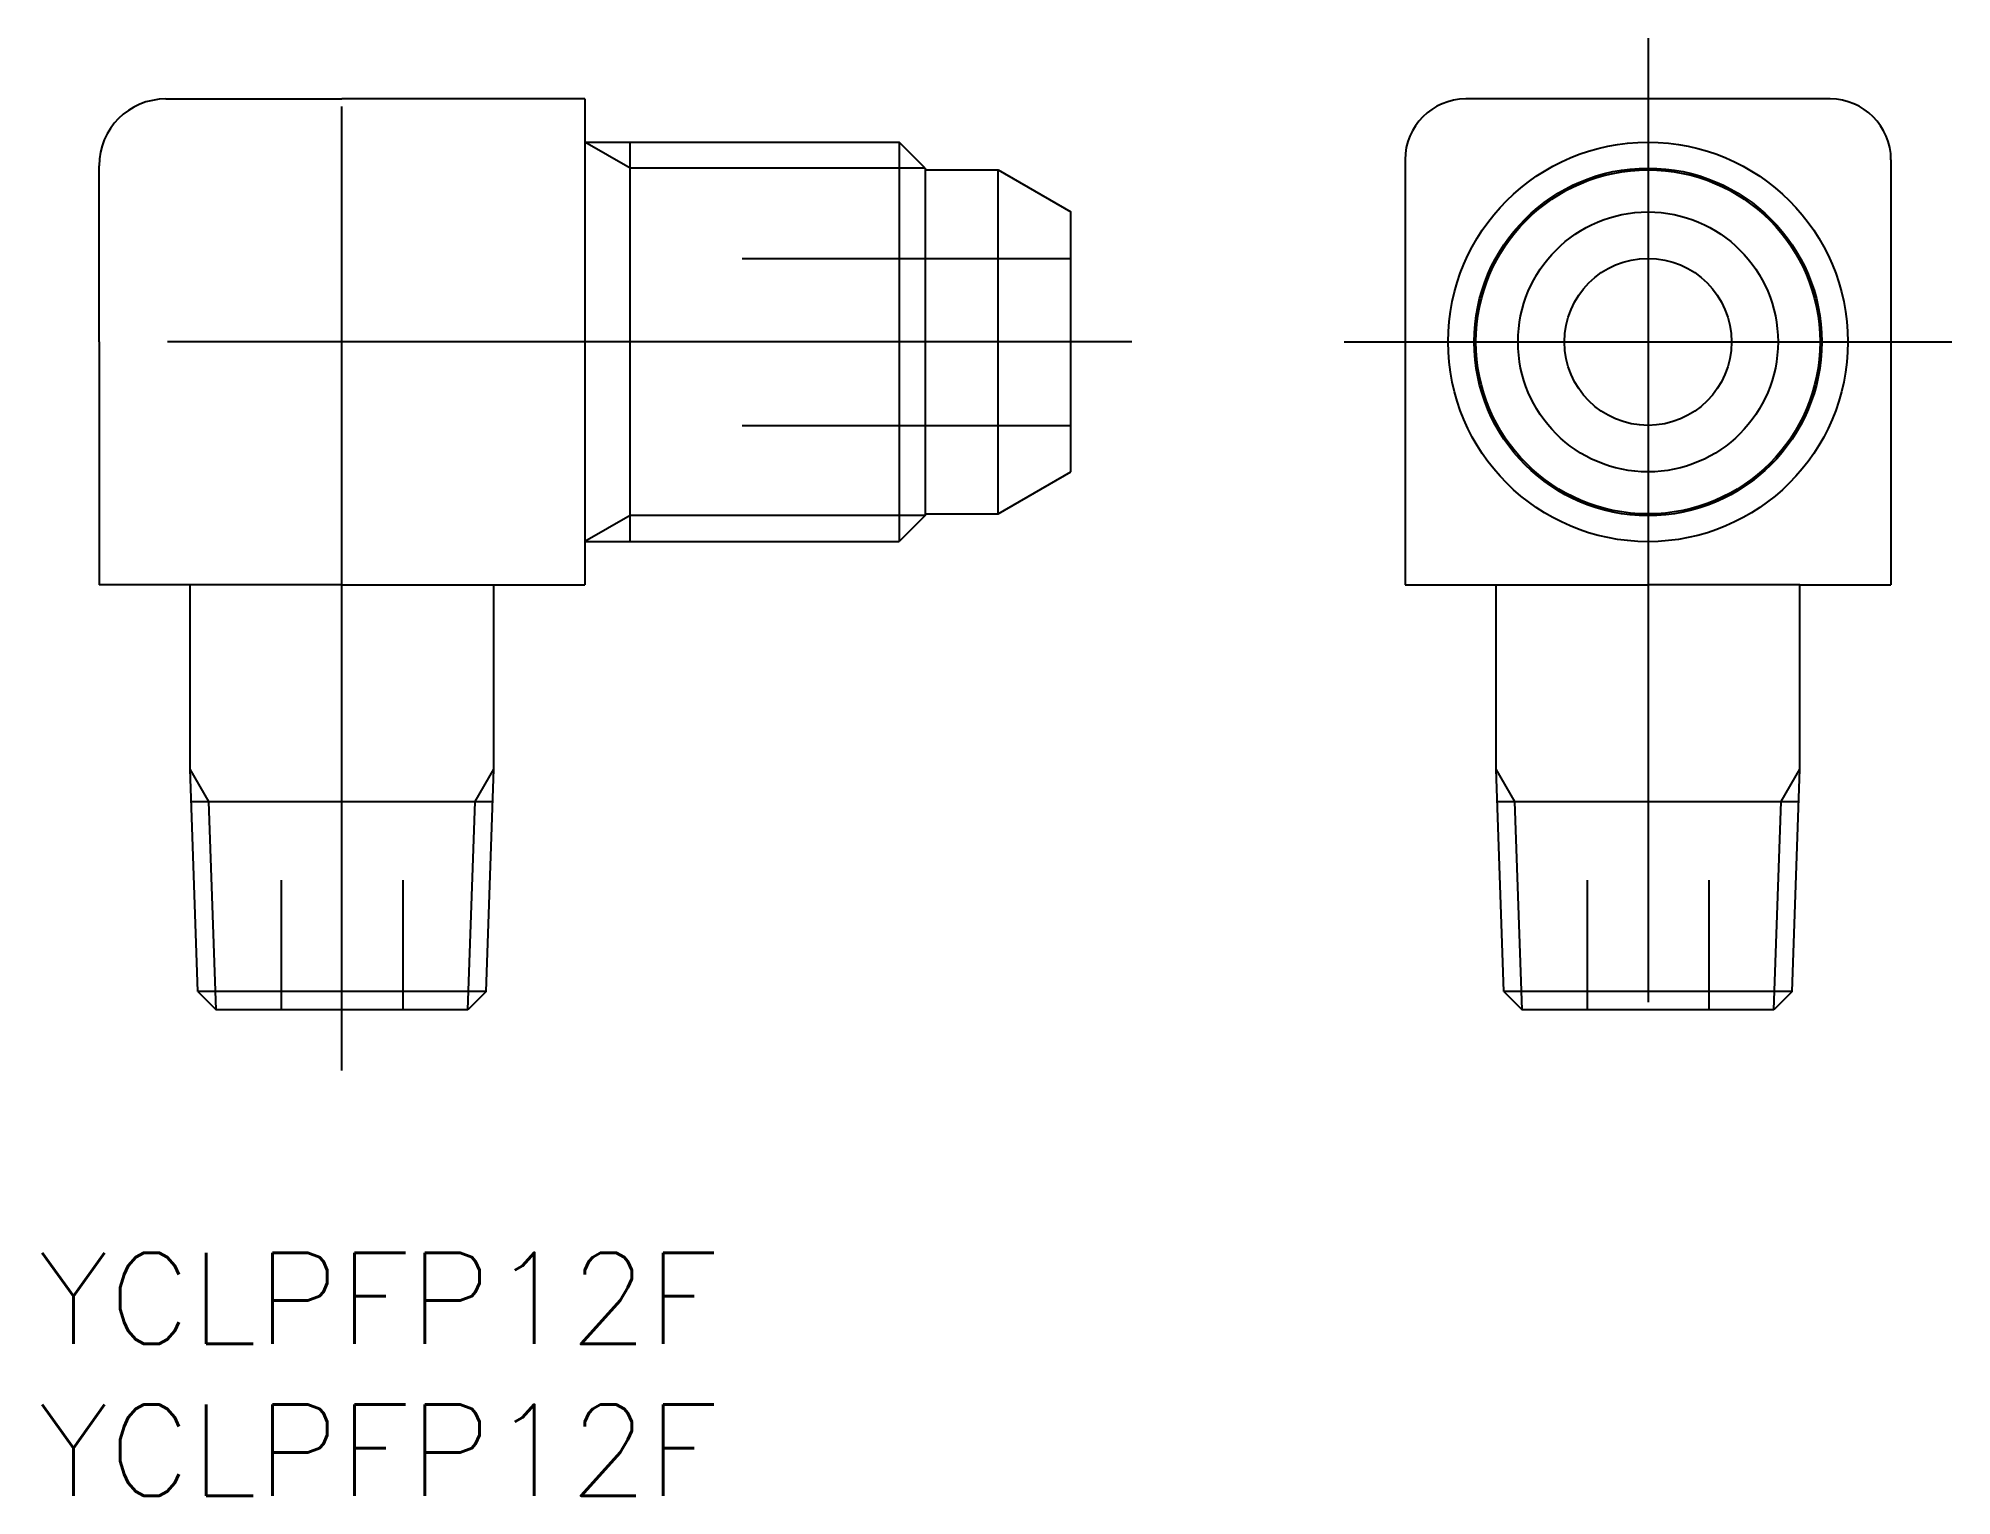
# Model space of a CAD drawing. Extents: x -10 to 53, y -38 to 10.
import ezdxf

# ---------------------------------------------------------------- set-up
doc = ezdxf.new("R2010")
doc.units = 0
doc.linetypes.add('CENTER', pattern=[50.8, 31.75, -6.35, 6.35, -6.35])
doc.linetypes.add('DASHED', pattern=[19.05, 12.7, -6.35])
doc.layers.get('0').update_dxf_attribs({"linetype": 'CONTINUOUS'})
doc.layers.add('CENTER', color=1, linetype='CENTER')
doc.styles.get("Standard").update_dxf_attribs({"font": 'txt.shx', "height": 3, "bigfont": 'bigfont.shx'})

msp = doc.modelspace()

# ---------------------------------------------------------------- linework, layer by layer
at = {"color": 7, "linetype": 'CONTINUOUS'}
for p, q in [((-5.8, 8), (0, 8)), ((8, 8), (0, 8)), ((8, 8), (8, -8)), ((49, 8), (37, 8)), ((8, 6.579), (18.344, 6.579)), ((9.483, -6.578), (9.483, 6.579)), ((18.344, 6.579), (18.344, -6.578)), ((19.2, 5.723), (18.344, 6.579)), ((-8, 0), (-8, 5.8)), ((19.2, 5.723), (19.2, -5.722)), ((35, 6), (35, -8)), ((51, 6), (51, -8)), ((19.2, 5.665), (21.6, 5.665)), ((21.6, 5.665), (24, 4.28)), ((21.6, -5.665), (21.6, 5.665)), ((24, -4.28), (24, 4.28)), ((-8, 0), (-8, -8)), ((21.6, -5.665), (24, -4.28)), ((19.2, -5.665), (21.6, -5.665)), ((19.2, -5.722), (18.344, -6.578)), ((8, -6.578), (18.344, -6.578)), ((0, -8), (-8, -8)), ((-5.002, -14.066), (-5.002, -8)), ((0, -8), (8, -8)), ((5.002, -14.066), (5.002, -8)), ((35, -8), (37.998, -8)), ((37.998, -8), (43, -8)), ((37.998, -14.066), (37.998, -8)), ((48.002, -8), (43, -8)), ((48.002, -8), (51, -8)), ((48.002, -14.066), (48.002, -8)), ((-4.746, -21.398), (-5.002, -14.066)), ((4.746, -21.398), (5.002, -14.066)), ((38.254, -21.398), (37.998, -14.066)), ((47.746, -21.398), (48.002, -14.066)), ((-4.965, -15.137), (4.965, -15.137)), ((38.035, -15.137), (47.965, -15.137)), ((4.746, -21.398), (-4.746, -21.398)), ((-4.746, -21.398), (-4.144, -22)), ((4.746, -21.398), (4.144, -22)), ((47.746, -21.398), (38.254, -21.398)), ((38.254, -21.398), (38.856, -22)), ((47.746, -21.398), (47.144, -22)), ((4.144, -22), (-4.144, -22)), ((47.144, -22), (38.856, -22))]:
    msp.add_line(p, q, dxfattribs=at)
at = {"color": 3, "linetype": 'CONTINUOUS'}
for p, q in [((9.483, 5.723), (8, 6.579)), ((19.2, 5.723), (9.483, 5.723)), ((9.483, -5.722), (8, -6.578)), ((19.2, -5.722), (9.483, -5.722)), ((-4.384, -15.137), (-5.002, -14.066)), ((4.384, -15.137), (5.002, -14.066)), ((38.616, -15.137), (37.998, -14.066)), ((47.384, -15.137), (48.002, -14.066)), ((-4.144, -22), (-4.384, -15.137)), ((4.144, -22), (4.384, -15.137)), ((38.856, -22), (38.616, -15.137)), ((47.144, -22), (47.384, -15.137))]:
    msp.add_line(p, q, dxfattribs=at)
at = {"color": 3, "linetype": 'DASHED'}
for p, q in [((13.172, 2.75), (24, 2.75)), ((13.172, -2.75), (24, -2.75)), ((-2, -17.732), (-2, -22)), ((2, -17.732), (2, -22)), ((41, -17.732), (41, -22)), ((45, -17.732), (45, -22))]:
    msp.add_line(p, q, dxfattribs=at)
at = {"color": 7, "linetype": 'CONTINUOUS'}
for radius in [6.579, 5.665, 4.28, 2.75]:
    msp.add_circle((43, 0), radius, dxfattribs=at)
at = {"color": 3, "linetype": 'CONTINUOUS'}
msp.add_circle((43, 0), 5.723, dxfattribs=at)
at = {"color": 7, "linetype": 'CONTINUOUS'}
for centre, radius, start, end in [((-5.8, 5.8), 2.2, 90, 180), ((37, 6), 2, 90, 180), ((49, 6), 2, 0, 90)]:
    msp.add_arc(centre, radius, start, end, dxfattribs=at)
at = {"layer": 'CENTER', "color": 1, "linetype": 'CENTER'}
for p, q in [((0, -24), (0, 10)), ((43, 10), (43, -24)), ((26, 0), (-10, 0)), ((33, 0), (53, 0))]:
    msp.add_line(p, q, dxfattribs=at)

# ---------------------------------------------------------------- texts
at = {"color": 7, "linetype": 'CONTINUOUS'}
for p in [(-10, -33), (-10, -38)]:
    msp.add_text('YCLPFP12F', height=3, dxfattribs=at).set_placement(p)

doc.saveas('drawing.dxf')
